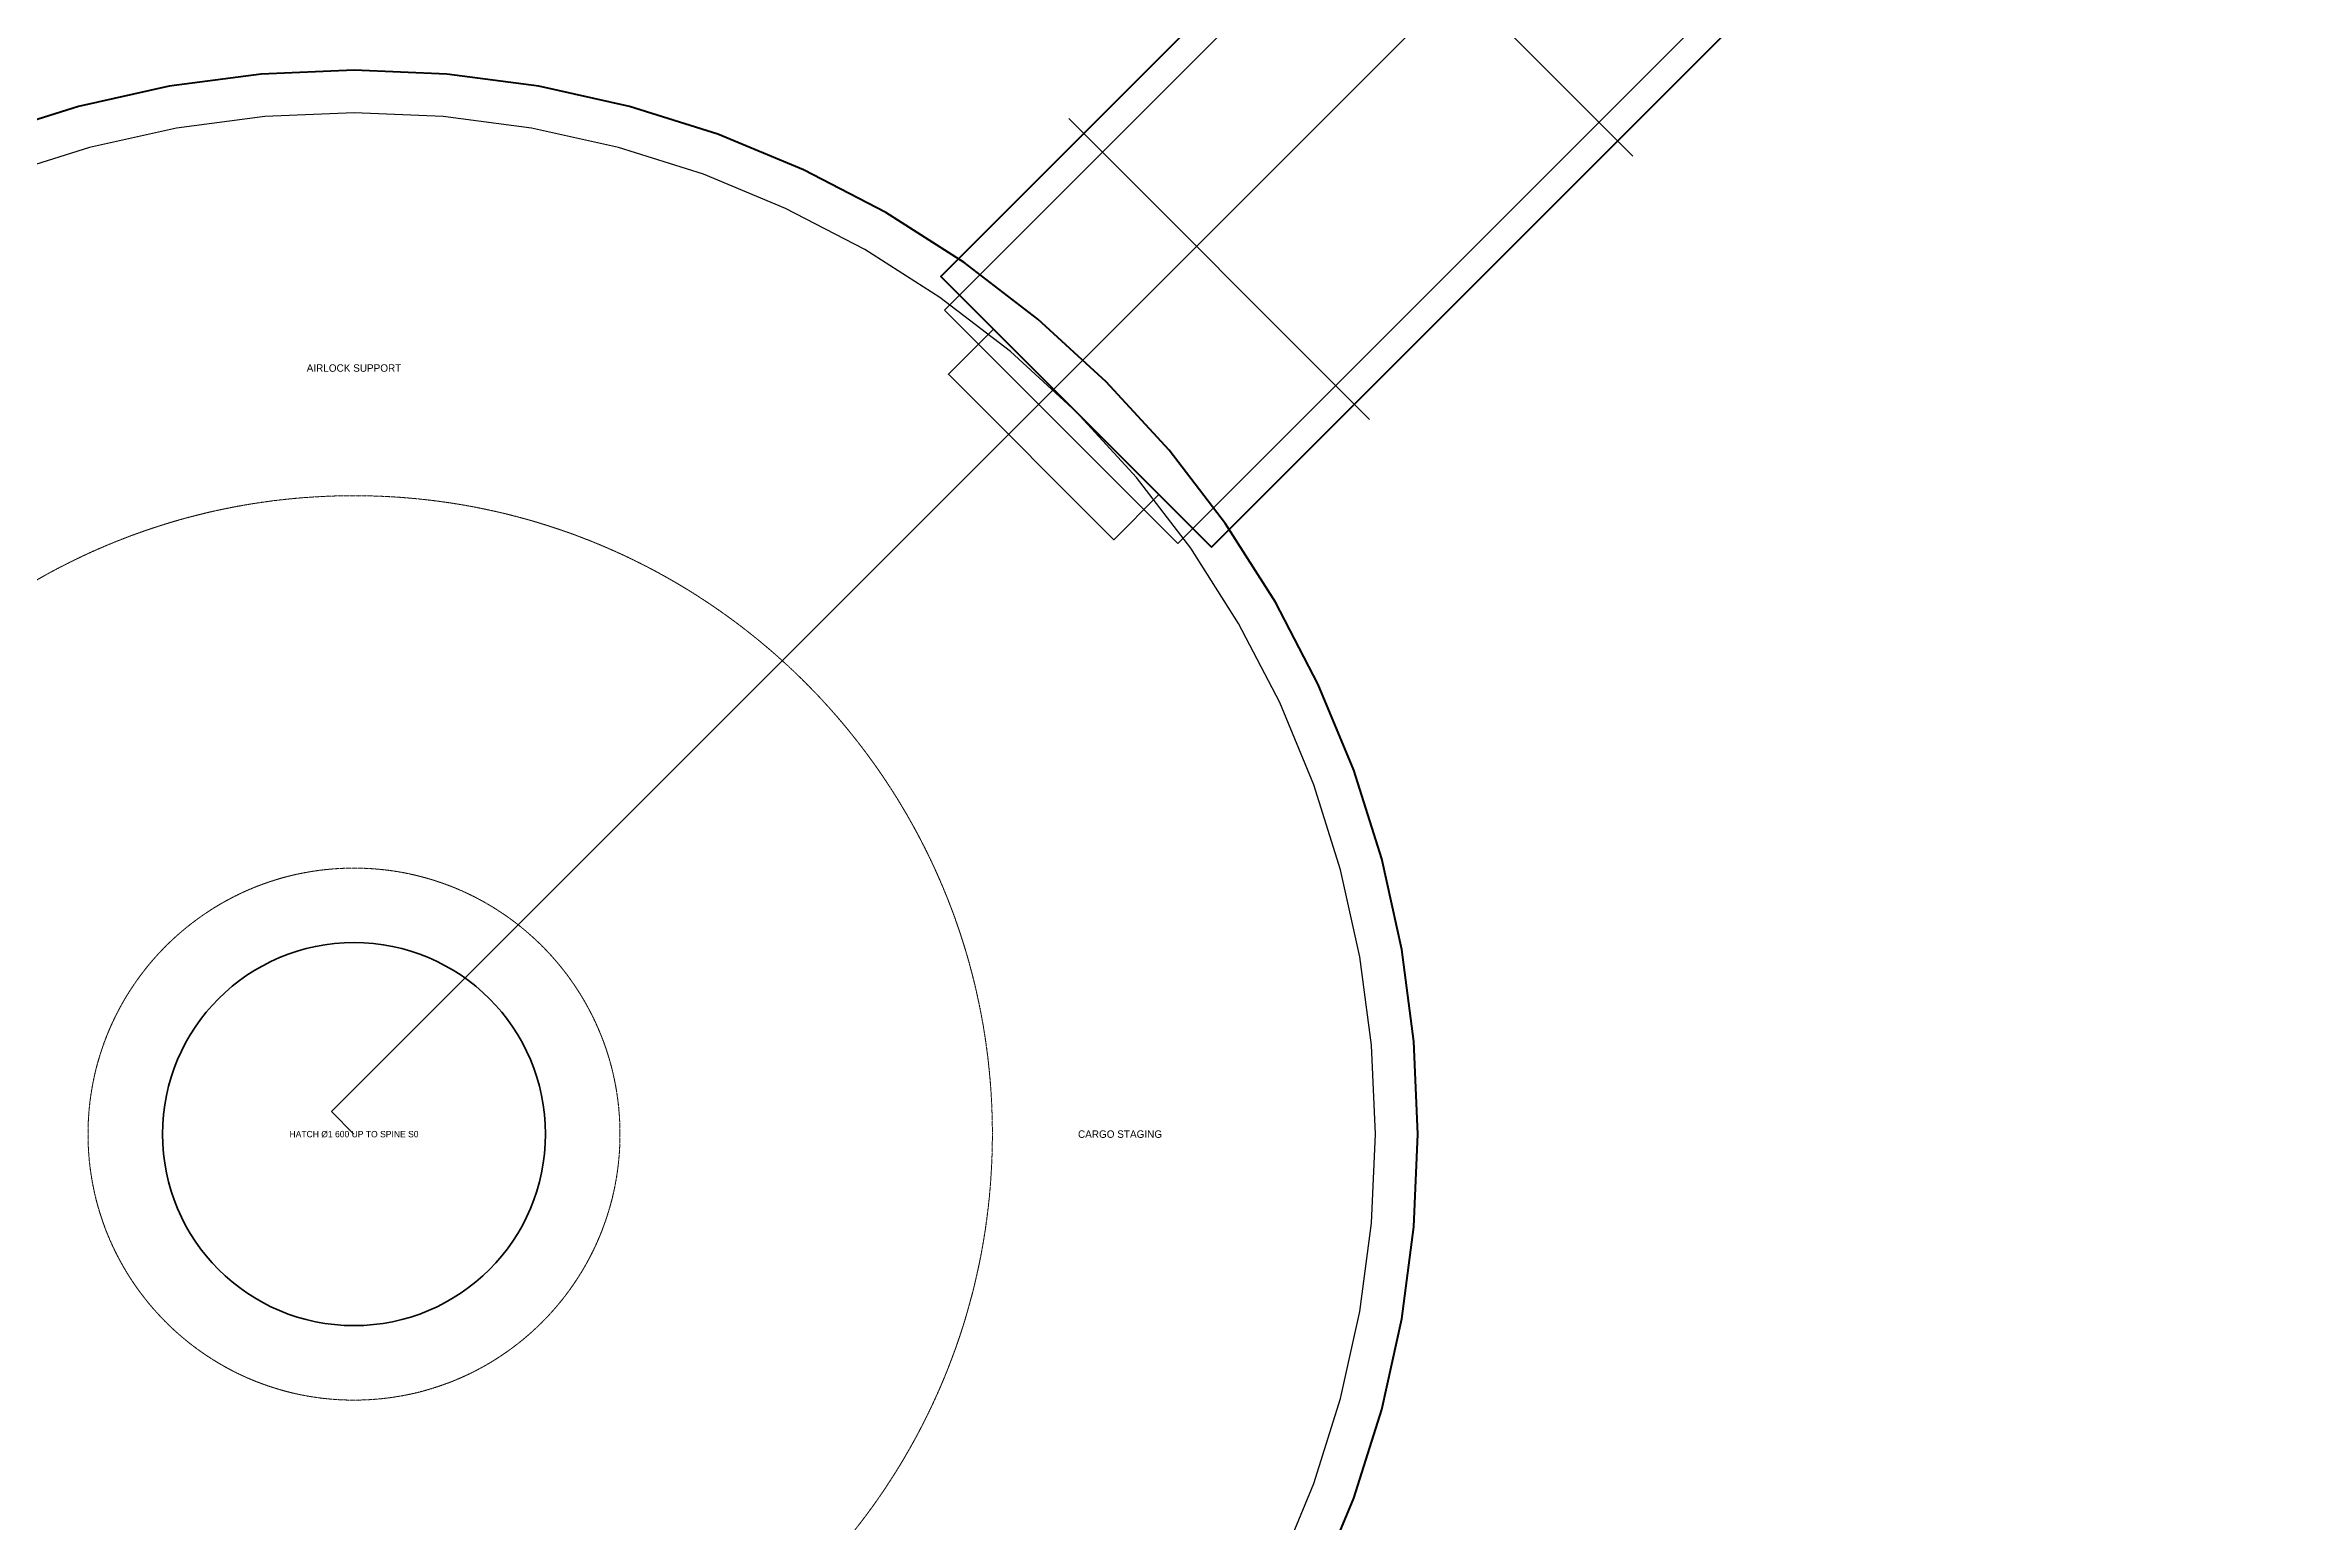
# Model space of a CAD drawing. Header units: millimetres. Extents: x -275 to 40156, y -27250 to 19940.
# Drawn here: x 17036 to 38184, y -3655 to 10236 of the extents above; entities that cross this region are included whole.
import ezdxf
from ezdxf.enums import TextEntityAlignment as Align

# ---------------------------------------------------------------- set-up
doc = ezdxf.new("R2010")
doc.units = ezdxf.units.MM
doc.linetypes.add('DASHED', pattern=[1.524, 1.27, -0.254])
for name, color, linetype, lineweight in [('A-ANNO-DIMS', 2, 'CONTINUOUS', 18), ('A-ANNO-NOTE', 7, 'CONTINUOUS', 18), ('A-ANNO-TEXT', 7, 'CONTINUOUS', 25), ('A-DOOR-PRES', 1, 'CONTINUOUS', 35), ('A-HIDN', 8, 'DASHED', 18), ('A-POCHE', 7, 'CONTINUOUS', 50), ('S-STRC', 7, 'CONTINUOUS', 25)]:
    doc.layers.add(name, color=color, linetype=linetype, lineweight=lineweight)
doc.layers.add('A-VOID', color=7, linetype='CONTINUOUS')
doc.styles.add('OpenSansCondensed-Light', font='OpenSansCondensed-Light.ttf')
doc.dimstyles.new('EZDXF', dxfattribs={"dimtxt": 0.25, "dimasz": 0.175, "dimexe": 0.375, "dimexo": 0.125, "dimgap": 0.1, "dimtad": 1, "dimlfac": 100, "dimzin": 12, "dimdsep": 46, "dimtxsty": 'OpenSansCondensed-Light', "dimblk": 'ARCHTICK', "dimcen": 2.5, "dimazin": 3, "dimtfac": 0.5, "dimtmove": 2, "dimatfit": 3})

# ---------------------------------------------------------------- blocks, each defined once
blk = doc.blocks.new('_ARCHTICK')
at = {"color": 0, "linetype": 'BYBLOCK', "const_width": 0.15}
blk.add_lwpolyline([(-0.5, -0.5), (0.5, 0.5)], dxfattribs=at)

msp = doc.modelspace()

# ---------------------------------------------------------------- linework, layer by layer
at = {"layer": 'A-DOOR-PRES'}
msp.add_lwpolyline([(27506.45379, 6010.40764), (27082.18972, 5586.14357), (25526.5548, 7141.77849), (25950.81887, 7566.04256)], close=True, dxfattribs=at)
msp.add_circle((19940.41123, 0), 1800, dxfattribs=at)
at = {"layer": 'A-HIDN'}
for radius in [6000, 2500]:
    msp.add_circle((19940.41123, 0), radius, dxfattribs=at)
at = {"layer": 'A-POCHE'}
msp.add_lwpolyline([(28001.42853, 5515.43289), (38183.76618, 15697.77054), (35638.18177, 18243.35495), (25455.84412, 8061.01731)], close=True, dxfattribs=at)
msp.add_lwpolyline([(29003.4891, -4226.18262), (29337.33744, -3420.20143), (29599.66949, -2588.19045), (29788.48876, -1736.48178), (29902.35821, -871.55743), (29940.41123, 0), (29902.35821, 871.55743), (29788.48876, 1736.48178), (29599.66949, 2588.19045), (29337.33744, 3420.20143), (29003.4891, 4226.18262), (28600.66527, 5000), (28131.93167, 5735.76436), (27600.85566, 6427.8761), (27011.47904, 7071.06781), (26368.28733, 7660.44443), (25676.17559, 8191.52044), (24940.41123, 8660.25404), (24166.59385, 9063.07787), (23360.61266, 9396.92621), (22528.60168, 9659.25826), (21676.89301, 9848.07753), (20811.96866, 9961.94698), (19940.41123, 10000), (19068.8538, 9961.94698), (18203.92945, 9848.07753), (17352.22078, 9659.25826), (16520.2098, 9396.92621)], dxfattribs=at)
at = {"layer": 'A-VOID'}
msp.add_lwpolyline([(27683.23048, 5550.78823), (38006.98949, 15874.54724), (35814.95847, 18066.57826), (25491.19946, 7742.81925)], close=True, dxfattribs=at)
msp.add_lwpolyline([(28640.96599, -4057.13531), (28961.46039, -3283.39338), (29213.29916, -2484.66283), (29394.56566, -1667.02251), (29503.88033, -836.69513), (29540.41123, 0), (29503.88033, 836.69513), (29394.56566, 1667.02251), (29213.29916, 2484.66283), (28961.46039, 3283.39338), (28640.96599, 4057.13531), (28254.25511, 4800), (27804.27085, 5506.33379), (27294.43788, 6170.76105), (26728.63633, 6788.2251), (26111.17228, 7354.02665), (25446.74502, 7863.85963), (24740.41123, 8313.84388), (23997.54654, 8700.55476), (23223.80461, 9021.04916), (22425.07406, 9272.88793), (21607.43374, 9454.15443), (20777.10636, 9563.4691), (19940.41123, 9600), (19103.7161, 9563.4691), (18273.38872, 9454.15443), (17455.7484, 9272.88793), (16657.01785, 9021.04916)], dxfattribs=at)
at = {"layer": 'S-STRC'}
for p, q in [((31961.22651, 9192.38816), (29132.79938, 12020.81528)), ((29486.35278, 6717.51442), (26657.92565, 9545.94155))]:
    msp.add_line(p, q, dxfattribs=at)

# ---------------------------------------------------------------- texts
at = {"layer": 'A-ANNO-NOTE'}
msp.add_text('HATCH Ø1 600 UP TO SPINE S0', height=60, dxfattribs=at).set_placement((19940.41123, 0), align=Align.MIDDLE_CENTER)
at = {"layer": 'A-ANNO-TEXT'}
for s, p in [('AIRLOCK SUPPORT', (19940.41123, 7200)), ('CARGO STAGING', (27140.41123, 0))]:
    msp.add_text(s, height=70, dxfattribs=at).set_placement(p, align=Align.MIDDLE_CENTER)

# ---------------------------------------------------------------- dimensions: what is measured, and where the dimension line sits
at = {"layer": 'A-ANNO-DIMS'}
msp.add_linear_dim(base=(19728.2792, 212.13203), p1=(19940.41123, 0), p2=(37865.56813, 17925.1569), angle=45, dimstyle='EZDXF', dxfattribs=at).render()

doc.saveas('drawing.dxf')
